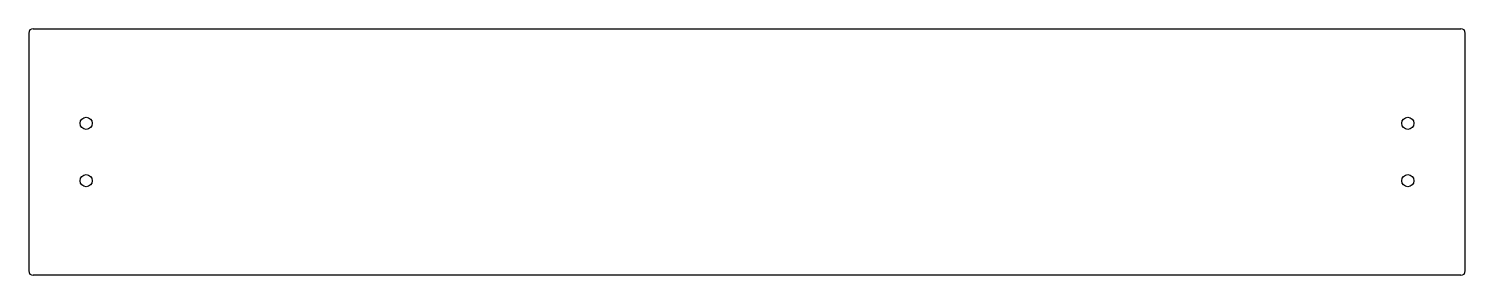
# Model space of a CAD drawing. Header units: millimetres. Extents: x -500 to 500, y -86 to 86.
import ezdxf

# ---------------------------------------------------------------- set-up
doc = ezdxf.new("R2010")
doc.units = ezdxf.units.MM

msp = doc.modelspace()

# ---------------------------------------------------------------- linework, layer by layer
at = {"color": 7, "linetype": 'Continuous', "lineweight": 25}
for p, q in [((-500, 83), (-500, -83)), ((-497, 86), (497, 86)), ((500, -83), (500, 83)), ((497, -86), (-497, -86))]:
    msp.add_line(p, q, dxfattribs=at)
for centre in [(-460, 20), (460, 20), (-460, -20), (460, -20)]:
    msp.add_circle(centre, 4.25, dxfattribs=at)
for centre, start, end in [((-497, 83), 90, 180), ((497, 83), 0, 90), ((-497, -83), 180, 270), ((497, -83), 270, 0)]:
    msp.add_arc(centre, 3, start, end, dxfattribs=at)

doc.saveas('drawing.dxf')
